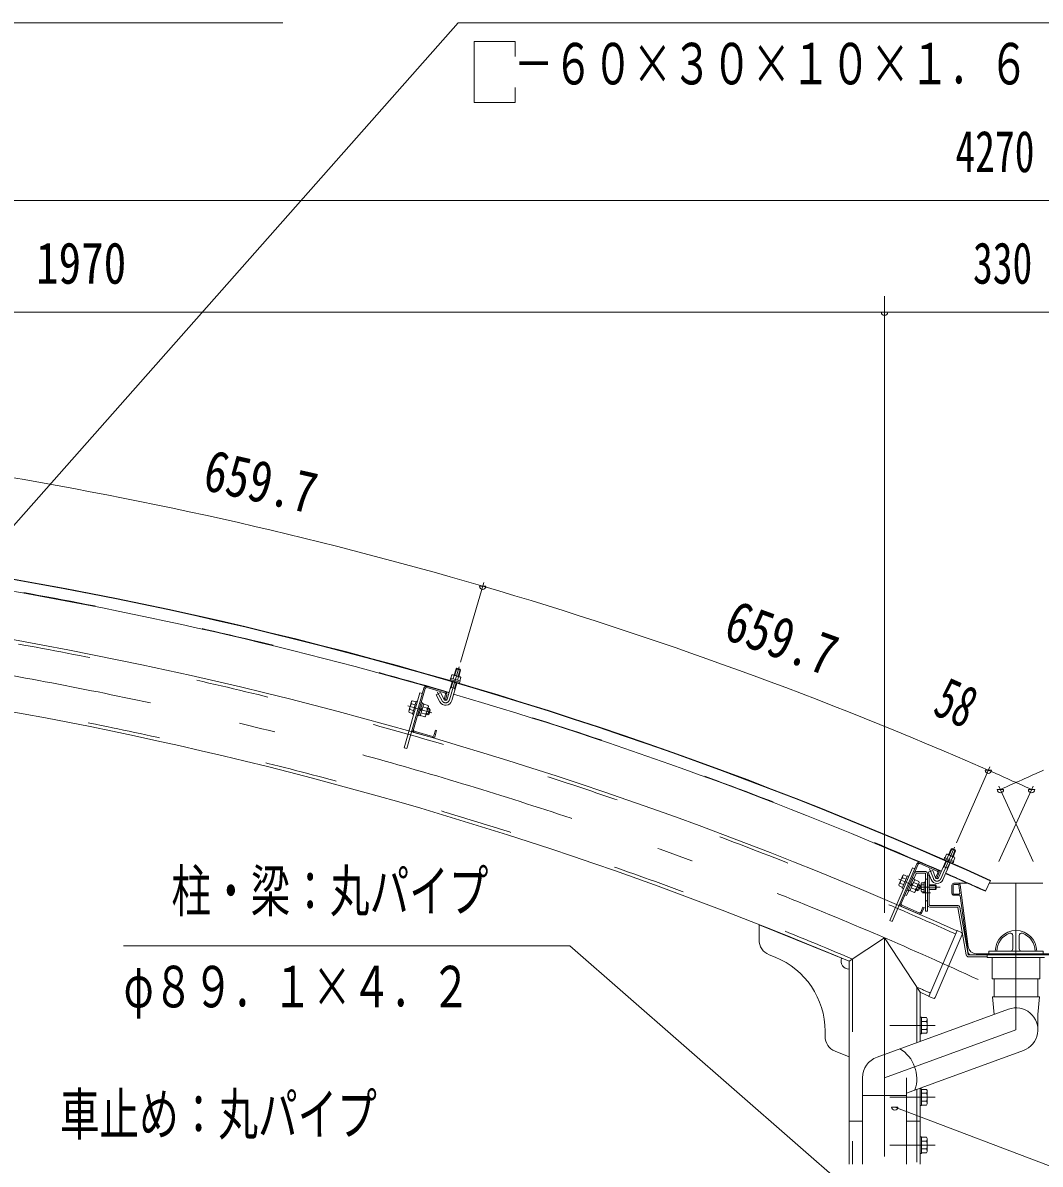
# Model space of a CAD drawing. Units: millimetres, scale not verified. Extents: x -34086 to 34091, y -14700 to 14700.
# Drawn here: x 19553 to 24022, y 6454 to 11466 of the extents above; entities that cross this region are included whole.
import ezdxf
from ezdxf.enums import TextEntityAlignment as Align

# ---------------------------------------------------------------- set-up
doc = ezdxf.new("R2010")
doc.units = ezdxf.units.MM
doc.header["$LTSCALE"] = 80
doc.linetypes.add('USER2', pattern=[10, 4, -6])
doc.linetypes.add('USER3', pattern=[24, 12, -5, 2, -5])
for name, color, linetype, lineweight in [('0-6_2-02BOLD', 7, 'Continuous', 18), ('0-7_2-12HIDDEN', 3, 'USER2', 18), ('0-8_2-22CENTER', 3, 'USER3', 18), ('0-9_2-42THIN', 4, 'Continuous', 18), ('0-A_2-52DIM', 3, 'Continuous', 18)]:
    doc.layers.add(name, color=color, linetype=linetype, lineweight=lineweight)
doc.styles.add('ＭＳ ゴシック', font='')
doc.styles.get('ＭＳ ゴシック').set_extended_font_data('MS Gothic')

msp = doc.modelspace()

# ---------------------------------------------------------------- linework, layer by layer
at = {"layer": '0-6_2-02BOLD'}
for p, q in [((21447.84, 8601.57), (21455.85, 8628.94)), ((21460.19, 8631.32), (21455.85, 8628.94)), ((21476.01, 8623.05), (21455.85, 8628.94)), ((21473.63, 8627.39), (21460.19, 8631.32)), ((21468, 8595.67), (21476.01, 8623.05)), ((21476.01, 8623.05), (21473.63, 8627.39)), ((21416.77, 8495.33), (21439.39, 8572.68)), ((21432.01, 8587.97), (21430.54, 8582.92)), ((21430.54, 8582.92), (21472.53, 8570.65)), ((21432.14, 8582.46), (21430.56, 8577.08)), ((21430.56, 8577.08), (21469.35, 8565.74)), ((21441.46, 8603.44), (21474.38, 8593.81)), ((21447.73, 8599.76), (21443.31, 8584.66)), ((21467.12, 8594.09), (21462.7, 8578.99)), ((21470.93, 8571.11), (21469.35, 8565.74)), ((21476.82, 8591.25), (21472.4, 8576.15)), ((21474.38, 8593.81), (21476.82, 8591.25)), ((21297.51, 8524.32), (21228.42, 8281.97)), ((21314.81, 8544.14), (21239.19, 8278.9)), ((21320.19, 8542.6), (21268.76, 8362.19)), ((21308.28, 8521.25), (21297.51, 8524.32)), ((21327.11, 8546.45), (21406.55, 8523.81)), ((21328.64, 8551.84), (21408.08, 8529.19)), ((21387.1, 8524.63), (21368.68, 8514.55)), ((21403.91, 8493.93), (21387.1, 8524.63)), ((21432.15, 8547.91), (21452.3, 8542.02)), ((21436.93, 8489.45), (21459.54, 8566.78)), ((21260.37, 8475.78), (21276.54, 8471.17)), ((21260.47, 8485.02), (21263.97, 8488.41)), ((21263.97, 8488.41), (21280.14, 8483.8)), ((21281.09, 8487.15), (21264.78, 8429.93)), ((21281.09, 8487.15), (21286.48, 8485.61)), ((21314.08, 8475.2), (21299.11, 8422.69)), ((21308.02, 8479.47), (21302.63, 8481.01)), ((21307.34, 8477.11), (21314.08, 8475.2)), ((21333.33, 8468.64), (21313.79, 8474.2)), ((21385.49, 8483.85), (21368.68, 8514.55)), ((21410.4, 8516.89), (21403.87, 8494)), ((21403.87, 8494), (21409.26, 8492.46)), ((21415.78, 8515.35), (21409.26, 8492.46)), ((21253.17, 8450.52), (21269.33, 8445.91)), ((21264.78, 8429.93), (21270.17, 8428.39)), ((21292.38, 8424.61), (21299.11, 8422.69)), ((21306.59, 8448.94), (21297.94, 8444.13)), ((21299.86, 8450.86), (21308.51, 8455.67)), ((21322.53, 8430.74), (21302.99, 8436.31)), ((21329.73, 8456), (21310.19, 8461.57)), ((21331.37, 8427.32), (21324.64, 8429.24)), ((21339.04, 8454.25), (21331.37, 8427.32)), ((21337.86, 8430.93), (21331.37, 8427.32)), ((21339.04, 8454.25), (21332.31, 8456.17)), ((21334.51, 8463.91), (21333.33, 8468.64)), ((21337.86, 8430.93), (21342.65, 8447.76)), ((21339.04, 8454.25), (21342.65, 8447.76)), ((21271.08, 8349.88), (21350.51, 8327.24)), ((21272.61, 8355.27), (21352.05, 8332.62)), ((21365.49, 8359.36), (21358.97, 8336.47)), ((21370.88, 8357.83), (21364.36, 8334.94)), ((21365.49, 8359.36), (21370.88, 8357.83)), ((21228.42, 8281.97), (21239.19, 8278.9)), ((23619.89, 7812.68), (23631.35, 7838.81)), ((23635.96, 7840.61), (23631.35, 7838.81)), ((23648.79, 7834.98), (23635.96, 7840.61)), ((23650.58, 7830.37), (23648.79, 7834.98)), ((23480.58, 7772.82), (23371.52, 7519.51)), ((23485.73, 7770.61), (23411.54, 7598.3)), ((23493.09, 7773.54), (23568.95, 7740.88)), ((23495.3, 7778.68), (23571.17, 7746.02)), ((23575.43, 7711.32), (23607.8, 7785.12)), ((23594.66, 7702.89), (23627.03, 7776.68)), ((23601.86, 7795.75), (23599.62, 7790.62)), ((23599.62, 7790.62), (23636.63, 7774.39)), ((23602.45, 7801.23), (23600.34, 7796.42)), ((23600.34, 7796.42), (23640.4, 7778.85)), ((23610.3, 7814.97), (23603.97, 7800.56)), ((23613.81, 7815.36), (23610.3, 7814.97)), ((23619.55, 7810.91), (23613.23, 7796.5)), ((23638.05, 7802.79), (23631.73, 7788.38)), ((23638.87, 7779.52), (23636.63, 7774.39)), ((23419.1, 7721.18), (23401.66, 7680.67)), ((23439.83, 7720.64), (23444.97, 7718.43)), ((23477.14, 7730.32), (23466.82, 7706.35)), ((23479.39, 7739.85), (23516.24, 7739.85)), ((23479.39, 7731.8), (23516.24, 7731.8)), ((23518.69, 7729.35), (23518.69, 7564.85)), ((23526.74, 7564.85), (23526.74, 7729.35)), ((23534.79, 7722.35), (23526.74, 7722.35)), ((23542.94, 7703.95), (23530.21, 7736.56)), ((23534.79, 7592.97), (23534.79, 7722.35)), ((23571.88, 7733.52), (23562.47, 7711.66)), ((23577.03, 7731.3), (23567.61, 7709.44)), ((23597.44, 7761.49), (23616.67, 7753.05)), ((23401.66, 7680.67), (23402.23, 7675.84)), ((23402.23, 7675.84), (23417.67, 7669.18)), ((23407.42, 7687.9), (23422.86, 7681.25)), ((23417.81, 7712.03), (23433.25, 7705.38)), ((23465.54, 7709.57), (23442.01, 7654.92)), ((23460.21, 7679.47), (23451.01, 7675.81)), ((23453.78, 7682.24), (23462.97, 7685.91)), ((23465.54, 7709.57), (23460.4, 7711.78)), ((23484.06, 7683.5), (23465.4, 7691.54)), ((23489.25, 7695.57), (23470.6, 7703.6)), ((23493.07, 7680.57), (23482, 7654.85)), ((23493.07, 7680.57), (23486.64, 7683.34)), ((23488.89, 7657.6), (23495.81, 7673.67)), ((23489.82, 7690.73), (23489.25, 7695.57)), ((23493.07, 7680.57), (23495.81, 7673.67)), ((23499.09, 7687), (23500.86, 7690.05)), ((23499.09, 7687), (23499.09, 7652.7)), ((23500.86, 7690.05), (23513.09, 7690.05)), ((23500.86, 7679.95), (23513.09, 7679.95)), ((23513.09, 7691.72), (23513.09, 7647.97)), ((23513.09, 7691.72), (23518.69, 7691.72)), ((23562.09, 7680.35), (23534.79, 7680.35)), ((23562.09, 7680.34), (23562.09, 7659.35)), ((23562.09, 7680.34), (23565.59, 7676.85)), ((23562.47, 7711.66), (23567.61, 7709.44)), ((23565.59, 7662.85), (23565.59, 7676.85)), ((23633.99, 7643.72), (23633.99, 7678.72)), ((23639.24, 7643.72), (23639.24, 7678.72)), ((23703.13, 7687.47), (23642.74, 7687.47)), ((23661.34, 7682.22), (23642.74, 7682.22)), ((23669.48, 7644.19), (23664.8, 7679.19)), ((23706.29, 7408.09), (23670.01, 7679.88)), ((23803.52, 7699.92), (23781.89, 7652.09)), ((23797.89, 7687.47), (24033.61, 7687.47)), ((23427.87, 7636.24), (23435.27, 7633.05)), ((23445.23, 7656.2), (23435.27, 7633.05)), ((23442.01, 7654.92), (23436.87, 7657.13)), ((23442.98, 7657.17), (23449.41, 7654.4)), ((23473.67, 7659.38), (23455.01, 7667.41)), ((23482, 7654.85), (23475.57, 7657.62)), ((23488.89, 7657.6), (23482, 7654.85)), ((23500.86, 7659.74), (23513.09, 7659.74)), ((23513.09, 7647.97), (23518.69, 7647.97)), ((23562.09, 7659.35), (23534.79, 7659.35)), ((23565.59, 7662.85), (23562.09, 7659.35)), ((23666.01, 7640.22), (23642.74, 7640.22)), ((23642.74, 7634.97), (23667.64, 7634.97)), ((23703.72, 7387.66), (23671.11, 7631.93)), ((23412.25, 7585.8), (23488.12, 7553.14)), ((23414.47, 7590.95), (23490.34, 7558.28)), ((23507.11, 7583.07), (23497.7, 7561.21)), ((23537.24, 7590.52), (23659.07, 7590.52)), ((23537.24, 7582.47), (23659.07, 7582.47)), ((23697.56, 7372.52), (23660.8, 7581.03)), ((23668.72, 7582.42), (23705.49, 7373.92)), ((23526.74, 7564.85), (23518.69, 7564.85)), ((22787.11, 7504.7), (23182.32, 7344.93)), ((22787.11, 7504.7), (22787.11, 7438.65)), ((23656.82, 7479.82), (23676.11, 7471.52)), ((23338.25, 7447.9), (23182.32, 7344.93)), ((23494.17, 7209.27), (23338.25, 7447.9)), ((23679.77, 7462.32), (23560.77, 7185.84)), ((23901.75, 7399.42), (23901.75, 7458.21)), ((23929.75, 7399.42), (23929.75, 7458.21)), ((22830.88, 7373.76), (22858.5, 7362.59)), ((23707.21, 7372.47), (24124.28, 7372.47)), ((23740.98, 7377.72), (24090.51, 7377.72)), ((23789.74, 7372.47), (23789.74, 7361.97)), ((23796.75, 7388.92), (23796.75, 7378.42)), ((23182.32, 7344.93), (23182.32, 6453.9)), ((23707.21, 7364.42), (23789.74, 7364.42)), ((23789.74, 7361.97), (24041.74, 7361.97)), ((23810.75, 7361.97), (23810.75, 7267.47)), ((24020.75, 7361.97), (24020.75, 7267.47)), ((23810.75, 7267.47), (24020.75, 7267.47)), ((23819.48, 7267.47), (23819.48, 7188.31)), ((24012, 7267.47), (24012, 7188.31)), ((23494.17, 7209.27), (23494.17, 6992.88)), ((23812.49, 7188.31), (24018.99, 7188.31)), ((23812.49, 7188.31), (23819.5, 7111.31)), ((23305.33, 6924.14), (23882.83, 7134.36)), ((23501.17, 7099.65), (23494.17, 7099.65)), ((23501.17, 7099.65), (23501.17, 7026.15)), ((23522.51, 7097.26), (23501.17, 7097.26)), ((23522.51, 7080.08), (23501.17, 7080.08)), ((23525.67, 7091.78), (23522.51, 7097.26)), ((23077.32, 7038.1), (23077.32, 7014.58)), ((23501.17, 7026.15), (23494.17, 7026.15)), ((23522.51, 7045.72), (23501.17, 7045.72)), ((23121.09, 6949.69), (23182.32, 6924.93)), ((23434.48, 6766.34), (23948.68, 6953.47)), ((23241.99, 6453.91), (23241.99, 6833.7)), ((23434.48, 6833.7), (23434.48, 6453.91)), ((23494.17, 6788.06), (23494.17, 6453.9)), ((23501.17, 6784.65), (23494.17, 6784.65)), ((23525.67, 6776.78), (23525.67, 6719.03)), ((23241.97, 6755.13), (23434.48, 6755.13)), ((23522.51, 6765.08), (23501.17, 6765.08)), ((23522.51, 6730.73), (23501.17, 6730.73)), ((23525.67, 6719.03), (23522.51, 6713.55)), ((23522.51, 6713.55), (23501.17, 6713.55)), ((23182.32, 6642.9), (23241.99, 6642.9)), ((23434.48, 6642.9), (23494.17, 6642.9)), ((23501.17, 6574.65), (23494.17, 6574.65)), ((23501.17, 6501.15), (23501.17, 6574.65)), ((23522.51, 6555.08), (23501.17, 6555.08)), ((23522.51, 6520.73), (23501.17, 6520.73)), ((23501.17, 6501.15), (23494.17, 6501.15)), ((23522.51, 6503.55), (23501.17, 6503.55)), ((23525.67, 6509.03), (23522.51, 6503.55))]:
    msp.add_line(p, q, dxfattribs=at)
for points in [[(21432.01, 8587.97), (21474, 8575.68), (21472.53, 8570.65)], [(21441.46, 8603.44), (21438.03, 8602.6), (21433.61, 8587.5)], [(21260.47, 8485.02), (21248.37, 8442.61), (21249.56, 8437.89), (21265.73, 8433.28)], [(21308.02, 8479.47), (21291.7, 8422.25), (21286.32, 8423.79)], [(21334.51, 8463.91), (21322.43, 8421.5), (21318.92, 8418.11), (21299.4, 8423.68)], [(23639.13, 7804.25), (23650.58, 7830.37), (23631.35, 7838.81)], [(23602.45, 7801.23), (23642.51, 7783.65), (23640.4, 7778.85)], [(23613.81, 7815.36), (23645.21, 7801.58), (23647.31, 7798.73), (23640.99, 7784.33)], [(23471.17, 7750.97), (23460.88, 7755.4), (23361.23, 7523.93), (23371.52, 7519.51)], [(23439.83, 7720.64), (23416.29, 7665.99), (23421.44, 7663.78)], [(23419.1, 7721.18), (23423.01, 7724.09), (23438.45, 7717.45)], [(23562.49, 7711.59), (23549.78, 7744.19), (23530.21, 7736.56)], [(23464.57, 7707.32), (23471, 7704.55), (23449.41, 7654.4)], [(23489.82, 7690.73), (23472.39, 7650.23), (23468.48, 7647.31), (23449.82, 7655.34)], [(23499.09, 7652.7), (23500.86, 7649.64), (23513.09, 7649.64)], [(23507.11, 7583.07), (23512.25, 7580.85), (23502.84, 7558.99)], [(23656.82, 7479.82), (23532.28, 7190.48), (23551.58, 7182.18)], [(23796.75, 7388.92), (24034.75, 7388.92), (24034.75, 7378.42)], [(24012, 7043.91), (24012, 7111.34), (24018.99, 7188.31)], [(23525.67, 7091.78), (23525.67, 7034.03), (23522.51, 7028.55), (23501.17, 7028.55)], [(23501.17, 6784.65), (23501.17, 6711.15), (23494.17, 6711.15)], [(23525.67, 6776.78), (23522.51, 6782.26), (23501.17, 6782.26)], [(23525.67, 6509.03), (23525.67, 6566.78), (23522.51, 6572.26), (23501.17, 6572.26)]]:
    msp.add_lwpolyline(points, dxfattribs=at)
for centre, radius, start, end in [((16419.94, -8626.52), 17916.67, 65.66528, 89.30167), ((16419.94, -8626.52), 17918.42, 65.66528, 89.30167), ((16419.94, -8626.52), 17655.92, 65.80466, 88.854), ((16419.94, -8626.52), 17865.92, 73.73062, 81.04594), ((16419.94, -8626.52), 17344.08, 67.05199, 88.16655), ((21441.1, 8595.09), 8.11, 35.1655, 73.69695), ((21449.56, 8570.03), 29.79, 53.86781, 93.52827), ((21470.19, 8586.59), 8.11, 73.69695, 112.24318), ((21325.58, 8541.07), 11.2, 74.08865, 164.08865), ((21325.58, 8541.07), 5.6, 74.08865, 164.08865), ((21405.01, 8518.42), 5.6, 344.08865, 74.08865), ((21405.01, 8518.42), 11.2, 344.08865, 74.08865), ((21289.63, 8453.78), 36.61, 143.06325, 185.11406), ((21269.5, 8480), 10.07, 164.08865, 204.81548), ((21410.05, 8497.29), 28, 208.69695, 343.72301), ((21410.05, 8497.29), 7, 208.69695, 343.74908), ((16419.94, -8626.52), 17865.92, 66.34795, 73.66327), ((21258.7, 8442.11), 10.07, 123.36183, 164.08865), ((21293.26, 8452.74), 36.61, 323.06325, 5.11406), ((21313.39, 8426.51), 10.07, 344.08865, 24.81548), ((21324.2, 8464.41), 10.07, 303.36183, 344.08865), ((21274.14, 8360.66), 11.2, 164.08865, 254.08865), ((21274.14, 8360.66), 5.6, 164.08865, 254.08865), ((21353.58, 8338.01), 11.2, 254.08865, 344.08865), ((21353.58, 8338.01), 5.6, 254.08865, 344.08865), ((23490.87, 7768.39), 11.2, 66.70598, 156.70598), ((23490.87, 7768.39), 5.6, 66.70598, 156.70598), ((23612.37, 7807.13), 8.11, 27.78282, 66.31427), ((23617.54, 7781.19), 29.79, 46.48515, 86.1456), ((23640.13, 7794.96), 8.11, 66.31427, 104.8605), ((23427.42, 7715.04), 10.07, 156.70598, 197.4328), ((23479.39, 7729.35), 10.5, 90, 156.70663), ((23479.39, 7729.35), 2.45, 90, 156.7186), ((23516.24, 7729.35), 10.5, 0, 90), ((23516.24, 7729.35), 2.45, 0, 90), ((23566.74, 7735.73), 5.6, 336.70598, 66.70598), ((23566.74, 7735.73), 11.2, 336.70598, 66.70598), ((16419.94, -8626.52), 17865.92, 65.66528, 66.28061), ((23411.83, 7678.85), 10.07, 115.97916, 156.70598), ((23444, 7686.45), 36.61, 135.68057, 177.73138), ((23447.48, 7684.95), 36.61, 315.68057, 357.73138), ((23479.65, 7692.55), 10.07, 295.97916, 336.70598), ((23528.87, 7669.85), 29.79, 160.16866, 199.8291), ((23507.2, 7685), 8.11, 180, 218.53142), ((23569.02, 7714.13), 28, 201.31427, 336.34033), ((23569.02, 7714.13), 7, 201.31427, 336.36641), ((23642.74, 7678.72), 8.75, 90, 180), ((23642.74, 7678.72), 3.5, 90, 180), ((23661.34, 7678.72), 8.75, 7.60199, 90), ((23661.34, 7678.72), 3.5, 7.60419, 90), ((23464.07, 7656.36), 10.07, 336.70598, 17.4328), ((23507.19, 7654.69), 8.11, 141.45375, 180), ((23642.74, 7643.72), 8.75, 180, 270), ((23642.74, 7643.72), 3.5, 180, 270), ((23666.01, 7643.72), 3.5, 270, 7.60158), ((23667.64, 7631.47), 3.5, 7.60419, 90), ((23416.68, 7596.09), 11.2, 156.70598, 246.70598), ((23416.68, 7596.09), 5.6, 156.70598, 246.70598), ((23537.24, 7592.97), 10.5, 180, 270), ((23537.24, 7592.97), 2.45, 180, 270), ((23659.07, 7580.72), 9.8, 10.00009, 90), ((23659.07, 7580.72), 1.75, 10.00024, 90), ((23492.55, 7563.42), 11.2, 246.70598, 336.70598), ((23492.55, 7563.42), 5.6, 246.70598, 336.70598), ((23673.34, 7465.09), 7, 336.71333, 66.71333), ((23915.74, 7388.92), 91, 0, 180), ((23915.74, 7388.92), 84, 109.47118, 180), ((23891.25, 7458.21), 10.5, 0, 109.47488), ((23940.25, 7458.21), 10.5, 70.52512, 180), ((23915.74, 7388.92), 84, 0, 70.52882), ((22857.11, 7438.65), 70, 180, 247.98738), ((23707.21, 7374.22), 9.8, 189.99997, 270), ((23721.06, 7389.97), 17.5, 187.60313, 270), ((23707.21, 7374.22), 1.75, 190.00024, 270), ((23740.98, 7412.72), 35, 187.60286, 270), ((23891.25, 7399.42), 10.5, 270, 0), ((23940.25, 7399.42), 10.5, 180, 270), ((22727.32, 7038.1), 350, 0, 67.98738), ((23182.32, 7344.93), 35, 157.98738, 270), ((16419.94, -8626.52), 17344.08, 65.78831, 65.92853), ((23554.34, 7188.61), 7, 246.71333, 336.71333), ((23915.75, 7043.91), 96.25, 289.99896, 110.00061), ((23512.42, 7088.67), 13.24, 319.57169, 0), ((23477.45, 7062.9), 48.23, 339.1357, 20.8643), ((23512.43, 7037.13), 13.24, 0, 40.43115), ((23147.32, 7014.58), 70, 180, 247.98738), ((23338.25, 6833.7), 96.25, 110.0018, 180), ((23324.95, 6828.88), 154.95, 341.60916, 58.39587), ((23512.42, 6773.67), 13.24, 319.57169, 0), ((23512.43, 6722.14), 13.24, 0, 40.43115), ((23477.45, 6747.9), 48.23, 339.1357, 20.8643), ((23512.42, 6512.13), 13.24, 0, 40.4283), ((23512.43, 6563.67), 13.24, 319.56883, 0), ((23477.45, 6537.9), 48.23, 339.13568, 20.86429)]:
    msp.add_arc(centre, radius, start, end, dxfattribs=at)
at = {"layer": '0-7_2-12HIDDEN'}
for p, q in [((23526.74, 7704.85), (23518.69, 7704.85)), ((23526.74, 7610.35), (23518.69, 7610.35)), ((23197.02, 7354.66), (23197.02, 6453.9)), ((23479.47, 7231.92), (23479.47, 6987.53)), ((23479.47, 6782.72), (23479.47, 6453.9))]:
    msp.add_line(p, q, dxfattribs=at)
for radius, start, end in [(17867.67, 73.73062, 81.04594), (17641.22, 65.80389, 88.854), (17358.77, 67.01984, 88.21622), (17867.67, 66.34795, 73.66328), (17867.67, 65.66528, 66.28061), (17358.77, 65.78909, 66.00333)]:
    msp.add_arc((16419.94, -8626.52), radius, start, end, dxfattribs=at)
at = {"layer": '0-8_2-22CENTER'}
for p, q in [((21469.61, 8638.6), (21426.85, 8492.38)), ((21372.85, 8528.8), (21394.7, 8488.89)), ((21350.35, 8436.47), (21244.33, 8466.69)), ((23646.24, 7846.61), (23585.04, 7707.1)), ((23536.17, 7750.15), (23552.71, 7707.77)), ((23400.73, 7705.08), (23502, 7661.48)), ((23583.09, 7669.85), (23481.59, 7669.85)), ((23915.74, 7686.67), (23915.74, 7043.91)), ((23540.74, 7645.35), (23504.69, 7645.35)), ((23338.25, 7447.9), (23338.25, -1827.1)), ((23338.25, 6833.7), (23915.74, 7043.91)), ((23560.67, 7062.9), (23361.17, 7062.9)), ((23560.67, 6747.9), (23361.17, 6747.9)), ((23560.67, 6537.9), (23361.17, 6537.9))]:
    msp.add_line(p, q, dxfattribs=at)
for centre, radius, start, end in [((16419.94, -8626.52), 17500, 65.24121, 90), ((21410.05, 8497.29), 17.5, 208.69695, 343.69695), ((23569.02, 7714.13), 17.5, 201.31427, 336.31427)]:
    msp.add_arc(centre, radius, start, end, dxfattribs=at)
at = {"layer": '0-9_2-42THIN'}
for p, q in [((21450.53, 8600.78), (21459.32, 8630.84)), ((21465.31, 8596.46), (21474.1, 8626.52)), ((21434.83, 8547.13), (21442.08, 8571.89)), ((21430.79, 8543.25), (21434.83, 8547.13)), ((21325.59, 8432.61), (21335.69, 8429.73)), ((21331.35, 8452.8), (21341.45, 8449.92)), ((23622.46, 7811.56), (23635.04, 7840.24)), ((23636.56, 7805.37), (23649.14, 7834.06)), ((23614.1, 7754.18), (23624.47, 7777.81)), ((23614.72, 7748.61), (23614.1, 7754.18)), ((23485.26, 7680.12), (23494.9, 7675.97)), ((23564.19, 7678.25), (23534.79, 7678.25)), ((23476.95, 7660.83), (23486.59, 7656.68)), ((23564.18, 7661.45), (23534.79, 7661.45))]:
    msp.add_line(p, q, dxfattribs=at)
for points in [[(21450.94, 8537.36), (21449.62, 8542.8), (21456.86, 8567.57)], [(23595.49, 7757.05), (23600, 7760.36), (23610.37, 7783.99)]]:
    msp.add_lwpolyline(points, dxfattribs=at)
at = {"layer": '0-A_2-52DIM'}
for p, q in [((20695.74, 11465.9), (17055.75, 11465.9)), ((21465.75, 11465.9), (19142.03, 8840.15)), ((24475.75, 11465.9), (21465.75, 11465.9)), ((21535.75, 11115.9), (21535.75, 11383.91)), ((21716.04, 11115.9), (21716.04, 11181.46)), ((21535.75, 11115.9), (21716.04, 11115.9)), ((31388.25, 10685.45), (16443.25, 10685.45)), ((23338.25, 7557.93), (23338.25, 10265.45)), ((16443.25, 10195.45), (31388.25, 10195.45)), ((23352.25, 10195.45), (23324.25, 10195.45)), ((21577.61, 9007.86), (21475.37, 8658.29)), ((21586.98, 8992.03), (21558.98, 8992.03)), ((23654.48, 7865.4), (23800.8, 8198.93)), ((23808.17, 8183.83), (23780.17, 8183.83)), ((23861.39, 8099.23), (23833.39, 8099.23)), ((23840.6, 8114.25), (23990.67, 7782.4)), ((23990.9, 8114.25), (23840.82, 7782.4)), ((23998.1, 8099.23), (23970.1, 8099.23)), ((19995.75, 7412.9), (21955.75, 7412.9)), ((21955.75, 7412.9), (23218.31, 6309.67)), ((23397.43, 6704.76), (23369.43, 6704.76)), ((25385.75, 5942.9), (23383.43, 6704.76))]:
    msp.add_line(p, q, dxfattribs=at)
msp.add_lwpolyline([(21535.75, 11383.91), (21716.04, 11383.91), (21716.04, 11318.38)], dxfattribs=at)
for centre, radius, start, end in [((23338.25, 10195.45), 14, 180, 0), ((16419.91, -8626.64), 18356.79, 73.69698, 81.07959), ((21572.98, 8992.03), 14, 180, 0), ((16419.96, -8626.48), 18356.62, 66.31429, 73.69698), ((23794.17, 8183.83), 14, 180, 0), ((16418.99, -8628.68), 18359.03, 65.66539, 66.31429), ((31412.5, -8628.68), 18359.03, 113.68571, 114.33461), ((23847.39, 8099.23), 14, 180, 0), ((23984.1, 8099.23), 14, 180, 0), ((23383.43, 6704.76), 14, 180, 0)]:
    msp.add_arc(centre, radius, start, end, dxfattribs=at)

# ---------------------------------------------------------------- texts
at = {"layer": '0-A_2-52DIM', "color": 7, "style": 'ＭＳ ゴシック'}
for s, width, p in [('\u3000－６０×３０×１０×１．６', 0.7, (21535.75, 11140.77)), ('4270', 0.7, (23649.68, 10755.45)), ('1970', 0.8, (19610.48, 10265.45)), ('330', 0.7, (23726.99, 10265.45)), ('柱・梁：丸パイプ', 0.7, (20205.75, 7507.78)), ('φ８９．１×４．２', 0.7, (19995.75, 7087.78)), ('車止め：丸パイプ', 0.7, (19715.75, 6527.77))]:
    msp.add_text(s, height=182.3, dxfattribs=dict(at, width=width)).set_placement(p, align=Align.BOTTOM_LEFT)
for s, rotation, width, p in [('659.7', 347.388, 0.8, (20324.36, 9364.22)), ('659.7', 340.006, 0.8, (22603.72, 8713.37)), ('58', 335.989, 0.65, (23520.91, 8382.18))]:
    msp.add_text(s, height=182.3, rotation=rotation, dxfattribs=dict(at, width=width)).set_placement(p, align=Align.BOTTOM_LEFT)

doc.saveas('drawing.dxf')
